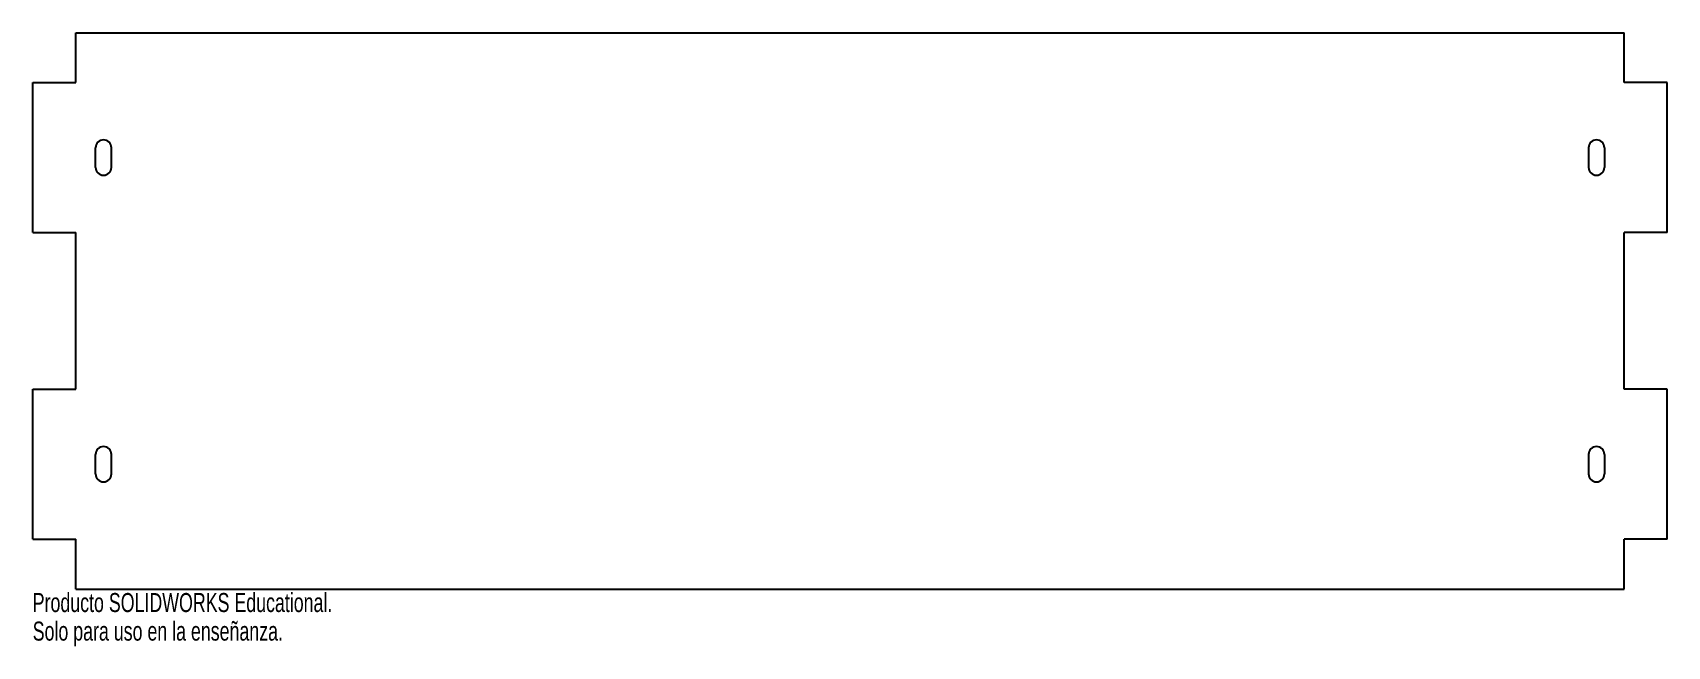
# Model space of a CAD drawing. Header units: inches. Extents: x -15.9 to 0.4, y 2.4 to 8.6.
import ezdxf

# ---------------------------------------------------------------- set-up
doc = ezdxf.new("R2010")
doc.units = ezdxf.units.IN
doc.header["$MEASUREMENT"] = 0
doc.styles.add('SLDTEXTSTYLE0', font='TXT', dxfattribs={"width": 0.7})

msp = doc.modelspace()

# ---------------------------------------------------------------- linework, layer by layer
at = {"color": 7, "linetype": 'Continuous', "lineweight": 25}
for p, q in [((-15.5, 8.07), (-15.5, 8.57)), ((-15.5, 8.57), (0, 8.57)), ((0, 8.07), (0, 8.57)), ((-15.933, 6.57), (-15.933, 8.07)), ((-15.933, 8.07), (-15.5, 8.07)), ((0.433, 8.07), (0, 8.07)), ((0.433, 6.57), (0.433, 8.07)), ((-15.303, 7.222), (-15.303, 7.418)), ((-15.146, 7.418), (-15.146, 7.222)), ((-0.354, 7.222), (-0.354, 7.418)), ((-0.197, 7.418), (-0.197, 7.222)), ((-15.933, 6.57), (-15.5, 6.57)), ((-15.5, 5), (-15.5, 6.57)), ((0.433, 6.57), (0, 6.57)), ((0, 5), (0, 6.57)), ((-15.933, 3.5), (-15.933, 5)), ((-15.933, 5), (-15.5, 5)), ((0.433, 5), (0, 5)), ((0.433, 3.5), (0.433, 5)), ((-15.303, 4.152), (-15.303, 4.348)), ((-15.146, 4.348), (-15.146, 4.152)), ((-0.354, 4.152), (-0.354, 4.348)), ((-0.197, 4.348), (-0.197, 4.152)), ((-15.933, 3.5), (-15.5, 3.5)), ((-15.5, 3), (-15.5, 3.5)), ((0, 3), (0, 3.5)), ((0.433, 3.5), (0, 3.5)), ((-15.5, 3), (0, 3))]:
    msp.add_line(p, q, dxfattribs=at)
for centre, start, end in [((-15.224, 7.418), 0, 180), ((-0.276, 7.418), 0, 180), ((-15.224, 7.222), 180, 0), ((-0.276, 7.222), 180, 0), ((-15.224, 4.348), 0, 180), ((-0.276, 4.348), 0, 180), ((-15.224, 4.152), 180, 0), ((-0.276, 4.152), 180, 0)]:
    msp.add_arc(centre, 0.0787, start, end, dxfattribs=at)

# ---------------------------------------------------------------- texts
at = {"color": 7, "linetype": 'Continuous', "char_height": 0.1903, "attachment_point": 1, "style": 'SLDTEXTSTYLE0'}
for s, insert in [('Producto SOLIDWORKS Educational.', (-15.933, 2.96)), ('Solo para uso en la enseñanza.', (-15.933, 2.674))]:
    msp.add_mtext(s, dxfattribs=dict(at, insert=insert))

doc.saveas('drawing.dxf')
